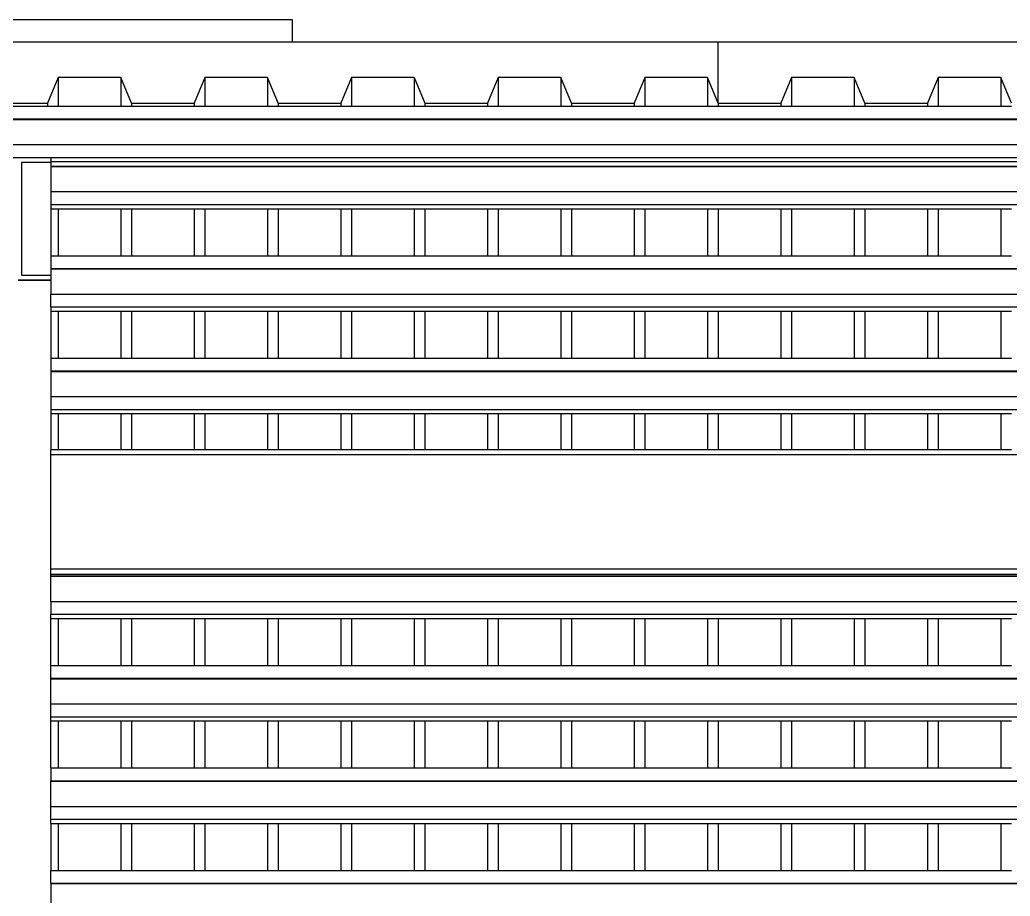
# Model space of a CAD drawing. Extents: x -92 to 92, y -11 to 21.
# Drawn here: x -54.709 to -52.802, y 16.066 to 17.754 of the extents above; entities that cross this region are included whole.
import ezdxf

# ---------------------------------------------------------------- set-up
doc = ezdxf.new("R2010")
doc.units = 0
doc.layers.get('0').update_dxf_attribs({"linetype": 'CONTINUOUS'})

msp = doc.modelspace()

# ---------------------------------------------------------------- linework, layer by layer
for p, q in [((-54.1837, 17.7541), (-55.3337, 17.7541)), ((-54.1837, 17.7119), (-54.1837, 17.7541)), ((-55.3337, 17.7119), (-54.1837, 17.7119)), ((-54.1837, 17.7119), (-53.3641, 17.7119)), ((-53.3641, 17.5935), (-53.3641, 17.7119)), ((-53.3641, 17.7119), (-51.1337, 17.7119)), ((-54.635, 17.6428), (-54.6552, 17.5935)), ((-54.635, 17.6428), (-54.635, 17.5879)), ((-54.5139, 17.6428), (-54.635, 17.6428)), ((-54.5139, 17.6428), (-54.5139, 17.5879)), ((-54.4938, 17.5935), (-54.5139, 17.6428)), ((-54.3526, 17.6428), (-54.3727, 17.5935)), ((-54.3526, 17.6428), (-54.3526, 17.5879)), ((-54.2315, 17.6428), (-54.3526, 17.6428)), ((-54.2315, 17.6428), (-54.2315, 17.5879)), ((-54.2114, 17.5935), (-54.2315, 17.6428)), ((-54.0702, 17.6428), (-54.0903, 17.5935)), ((-54.0702, 17.6428), (-54.0702, 17.5879)), ((-53.9491, 17.6428), (-54.0702, 17.6428)), ((-53.9491, 17.6428), (-53.9491, 17.5879)), ((-53.9491, 17.6428), (-53.9289, 17.5935)), ((-53.7877, 17.6428), (-53.8079, 17.5935)), ((-53.6667, 17.6428), (-53.7877, 17.6428)), ((-53.7877, 17.6428), (-53.7877, 17.5879)), ((-53.6465, 17.5935), (-53.6667, 17.6428)), ((-53.6667, 17.6428), (-53.6667, 17.5879)), ((-53.5053, 17.6428), (-53.5255, 17.5935)), ((-53.3843, 17.6428), (-53.5053, 17.6428)), ((-53.5053, 17.6428), (-53.5053, 17.5879)), ((-53.3641, 17.5935), (-53.3843, 17.6428)), ((-53.3843, 17.6428), (-53.3843, 17.5879)), ((-53.2229, 17.6428), (-53.2431, 17.5935)), ((-53.2229, 17.6428), (-53.2229, 17.5879)), ((-53.1019, 17.6428), (-53.2229, 17.6428)), ((-53.1019, 17.6428), (-53.1019, 17.5879)), ((-53.0817, 17.5935), (-53.1019, 17.6428)), ((-52.9405, 17.6428), (-52.9607, 17.5935)), ((-52.9405, 17.6428), (-52.9405, 17.5879)), ((-52.8195, 17.6428), (-52.9405, 17.6428)), ((-52.8195, 17.6428), (-52.8195, 17.5879)), ((-52.7993, 17.5935), (-52.8195, 17.6428)), ((-54.7762, 17.5935), (-54.6552, 17.5935)), ((-54.7762, 17.5879), (-54.6552, 17.5879)), ((-54.6552, 17.5935), (-54.6552, 17.5879)), ((-54.6552, 17.5879), (-54.635, 17.5879)), ((-54.635, 17.5879), (-54.5139, 17.5879)), ((-54.5139, 17.5879), (-54.4938, 17.5879)), ((-54.4938, 17.5935), (-54.4938, 17.5879)), ((-54.4938, 17.5935), (-54.3727, 17.5935)), ((-54.4938, 17.5879), (-54.3727, 17.5879)), ((-54.3727, 17.5935), (-54.3727, 17.5879)), ((-54.3727, 17.5879), (-54.3526, 17.5879)), ((-54.3526, 17.5879), (-54.2315, 17.5879)), ((-54.2315, 17.5879), (-54.2114, 17.5879)), ((-54.2114, 17.5935), (-54.2114, 17.5879)), ((-54.2114, 17.5935), (-54.0903, 17.5935)), ((-54.2114, 17.5879), (-54.0903, 17.5879)), ((-54.0903, 17.5935), (-54.0903, 17.5879)), ((-54.0903, 17.5879), (-54.0702, 17.5879)), ((-54.0702, 17.5879), (-53.9491, 17.5879)), ((-53.9491, 17.5879), (-53.9289, 17.5879)), ((-53.9289, 17.5935), (-53.9289, 17.5879)), ((-53.9289, 17.5935), (-53.8079, 17.5935)), ((-53.9289, 17.5879), (-53.8079, 17.5879)), ((-53.8079, 17.5935), (-53.8079, 17.5879)), ((-53.8079, 17.5879), (-53.7877, 17.5879)), ((-53.7877, 17.5879), (-53.6667, 17.5879)), ((-53.6667, 17.5879), (-53.6465, 17.5879)), ((-53.6465, 17.5935), (-53.5255, 17.5935)), ((-53.6465, 17.5935), (-53.6465, 17.5879)), ((-53.6465, 17.5879), (-53.5255, 17.5879)), ((-53.5255, 17.5935), (-53.5255, 17.5879)), ((-53.5255, 17.5879), (-53.5053, 17.5879)), ((-53.5053, 17.5879), (-53.3843, 17.5879)), ((-53.3843, 17.5879), (-53.3641, 17.5879)), ((-53.3641, 17.5935), (-53.3641, 17.5879)), ((-53.3641, 17.5935), (-53.2431, 17.5935)), ((-53.3641, 17.5879), (-53.2431, 17.5879)), ((-53.2431, 17.5935), (-53.2431, 17.5879)), ((-53.2431, 17.5879), (-53.2229, 17.5879)), ((-53.2229, 17.5879), (-53.1019, 17.5879)), ((-53.1019, 17.5879), (-53.0817, 17.5879)), ((-53.0817, 17.5935), (-53.0817, 17.5879)), ((-53.0817, 17.5935), (-52.9607, 17.5935)), ((-53.0817, 17.5879), (-52.9607, 17.5879)), ((-52.9607, 17.5935), (-52.9607, 17.5879)), ((-52.9607, 17.5879), (-52.9405, 17.5879)), ((-52.9405, 17.5879), (-52.8195, 17.5879)), ((-52.8195, 17.5879), (-52.7993, 17.5879)), ((-64.9532, 17.5632), (-47.2687, 17.5632)), ((-64.9532, 17.5624), (-47.2687, 17.5624)), ((-64.9532, 17.5139), (-47.2687, 17.5139)), ((-54.7687, 17.4892), (-54.6487, 17.4892)), ((-54.6487, 17.4892), (-51.0187, 17.4892)), ((-54.6487, 17.4892), (-54.6487, 17.481)), ((-54.6487, 17.4796), (-54.7056, 17.4796)), ((-54.7056, 17.4796), (-54.7056, 17.2622)), ((-54.6487, 17.481), (-51.0187, 17.481)), ((-54.6487, 17.481), (-54.6487, 17.4796)), ((-54.6487, 17.4796), (-54.6487, 17.4725)), ((-54.6487, 17.4725), (-51.0187, 17.4725)), ((-54.6487, 17.4725), (-54.6487, 17.4717)), ((-54.6487, 17.4717), (-51.0187, 17.4717)), ((-54.6487, 17.4717), (-54.6487, 17.4232)), ((-54.6487, 17.4232), (-51.0187, 17.4232)), ((-54.6487, 17.4232), (-54.6487, 17.3985)), ((-54.6487, 17.3985), (-51.0187, 17.3985)), ((-54.6487, 17.3985), (-54.6487, 17.3903)), ((-54.6487, 17.3903), (-54.635, 17.3903)), ((-54.6487, 17.3903), (-54.6487, 17.2999)), ((-54.635, 17.3903), (-54.635, 17.2999)), ((-54.635, 17.3903), (-54.5139, 17.3903)), ((-54.5139, 17.3903), (-54.5139, 17.2999)), ((-54.5139, 17.3903), (-54.4938, 17.3903)), ((-54.4938, 17.3903), (-54.4938, 17.2999)), ((-54.4938, 17.3903), (-54.3727, 17.3903)), ((-54.3727, 17.3903), (-54.3727, 17.2999)), ((-54.3727, 17.3903), (-54.3526, 17.3903)), ((-54.3526, 17.3903), (-54.3526, 17.2999)), ((-54.3526, 17.3903), (-54.2315, 17.3903)), ((-54.2315, 17.3903), (-54.2315, 17.2999)), ((-54.2315, 17.3903), (-54.2114, 17.3903)), ((-54.2114, 17.3903), (-54.2114, 17.2999)), ((-54.2114, 17.3903), (-54.0903, 17.3903)), ((-54.0903, 17.3903), (-54.0903, 17.2999)), ((-54.0903, 17.3903), (-54.0702, 17.3903)), ((-54.0702, 17.3903), (-54.0702, 17.2999)), ((-54.0702, 17.3903), (-53.9491, 17.3903)), ((-53.9491, 17.3903), (-53.9491, 17.2999)), ((-53.9491, 17.3903), (-53.9289, 17.3903)), ((-53.9289, 17.3903), (-53.9289, 17.2999)), ((-53.9289, 17.3903), (-53.8079, 17.3903)), ((-53.8079, 17.3903), (-53.8079, 17.2999)), ((-53.8079, 17.3903), (-53.7877, 17.3903)), ((-53.7877, 17.3903), (-53.7877, 17.2999)), ((-53.7877, 17.3903), (-53.6667, 17.3903)), ((-53.6667, 17.3903), (-53.6667, 17.2999)), ((-53.6667, 17.3903), (-53.6465, 17.3903)), ((-53.6465, 17.3903), (-53.6465, 17.2999)), ((-53.6465, 17.3903), (-53.5255, 17.3903)), ((-53.5255, 17.3903), (-53.5255, 17.2999)), ((-53.5255, 17.3903), (-53.5053, 17.3903)), ((-53.5053, 17.3903), (-53.5053, 17.2999)), ((-53.5053, 17.3903), (-53.3843, 17.3903)), ((-53.3843, 17.3903), (-53.3843, 17.2999)), ((-53.3843, 17.3903), (-53.3641, 17.3903)), ((-53.3641, 17.3903), (-53.3641, 17.2999)), ((-53.3641, 17.3903), (-53.2431, 17.3903)), ((-53.2431, 17.3903), (-53.2431, 17.2999)), ((-53.2431, 17.3903), (-53.2229, 17.3903)), ((-53.2229, 17.3903), (-53.2229, 17.2999)), ((-53.2229, 17.3903), (-53.1019, 17.3903)), ((-53.1019, 17.3903), (-53.1019, 17.2999)), ((-53.1019, 17.3903), (-53.0817, 17.3903)), ((-53.0817, 17.3903), (-53.0817, 17.2999)), ((-53.0817, 17.3903), (-52.9607, 17.3903)), ((-52.9607, 17.3903), (-52.9607, 17.2999)), ((-52.9607, 17.3903), (-52.9405, 17.3903)), ((-52.9405, 17.3903), (-52.9405, 17.2999)), ((-52.9405, 17.3903), (-52.8195, 17.3903)), ((-52.8195, 17.3903), (-52.8195, 17.2999)), ((-52.8195, 17.3903), (-52.7993, 17.3903)), ((-54.6487, 17.2999), (-54.635, 17.2999)), ((-54.6487, 17.2999), (-54.6487, 17.2752)), ((-54.635, 17.2999), (-54.5139, 17.2999)), ((-54.5139, 17.2999), (-54.4938, 17.2999)), ((-54.4938, 17.2999), (-54.3727, 17.2999)), ((-54.3727, 17.2999), (-54.3526, 17.2999)), ((-54.3526, 17.2999), (-54.2315, 17.2999)), ((-54.2315, 17.2999), (-54.2114, 17.2999)), ((-54.2114, 17.2999), (-54.0903, 17.2999)), ((-54.0903, 17.2999), (-54.0702, 17.2999)), ((-54.0702, 17.2999), (-53.9491, 17.2999)), ((-53.9491, 17.2999), (-53.9289, 17.2999)), ((-53.9289, 17.2999), (-53.8079, 17.2999)), ((-53.8079, 17.2999), (-53.7877, 17.2999)), ((-53.7877, 17.2999), (-53.6667, 17.2999)), ((-53.6667, 17.2999), (-53.6465, 17.2999)), ((-53.6465, 17.2999), (-53.5255, 17.2999)), ((-53.5255, 17.2999), (-53.5053, 17.2999)), ((-53.5053, 17.2999), (-53.3843, 17.2999)), ((-53.3843, 17.2999), (-53.3641, 17.2999)), ((-53.3641, 17.2999), (-53.2431, 17.2999)), ((-53.2431, 17.2999), (-53.2229, 17.2999)), ((-53.2229, 17.2999), (-53.1019, 17.2999)), ((-53.1019, 17.2999), (-53.0817, 17.2999)), ((-53.0817, 17.2999), (-52.9607, 17.2999)), ((-52.9607, 17.2999), (-52.9405, 17.2999)), ((-52.9405, 17.2999), (-52.8195, 17.2999)), ((-52.8195, 17.2999), (-52.7993, 17.2999)), ((-54.7056, 17.2622), (-54.6487, 17.2622)), ((-54.6487, 17.2752), (-51.0187, 17.2752)), ((-54.6487, 17.2752), (-54.6487, 17.2744)), ((-54.6487, 17.2744), (-51.0187, 17.2744)), ((-54.6487, 17.2744), (-54.6487, 17.2622)), ((-54.6487, 17.2622), (-54.6487, 17.2525)), ((-54.7056, 17.2525), (-54.7118, 17.2525)), ((-54.7056, 17.2522), (-54.7118, 17.2522)), ((-54.7056, 17.2525), (-54.7056, 17.2522)), ((-54.6487, 17.2525), (-54.7056, 17.2525)), ((-54.6487, 17.2522), (-54.7056, 17.2522)), ((-54.6487, 17.2525), (-54.6487, 17.2522)), ((-54.6487, 17.2522), (-54.6487, 17.2523)), ((-54.6487, 17.2522), (-54.6487, 17.2259)), ((-54.6487, 17.2259), (-51.0187, 17.2259)), ((-54.6487, 17.2012), (-54.6487, 17.2259)), ((-54.6487, 17.2012), (-51.0187, 17.2012)), ((-54.6487, 17.2012), (-54.6487, 17.193)), ((-54.6487, 17.193), (-54.635, 17.193)), ((-54.6487, 17.193), (-54.6487, 17.1026)), ((-54.635, 17.193), (-54.635, 17.1026)), ((-54.635, 17.193), (-54.5139, 17.193)), ((-54.5139, 17.193), (-54.5139, 17.1026)), ((-54.5139, 17.193), (-54.4938, 17.193)), ((-54.4938, 17.193), (-54.4938, 17.1026)), ((-54.4938, 17.193), (-54.3727, 17.193)), ((-54.3727, 17.193), (-54.3727, 17.1026)), ((-54.3727, 17.193), (-54.3526, 17.193)), ((-54.3526, 17.193), (-54.3526, 17.1026)), ((-54.3526, 17.193), (-54.2315, 17.193)), ((-54.2315, 17.193), (-54.2315, 17.1026)), ((-54.2315, 17.193), (-54.2114, 17.193)), ((-54.2114, 17.193), (-54.2114, 17.1026)), ((-54.2114, 17.193), (-54.0903, 17.193)), ((-54.0903, 17.193), (-54.0903, 17.1026)), ((-54.0903, 17.193), (-54.0702, 17.193)), ((-54.0702, 17.193), (-54.0702, 17.1026)), ((-54.0702, 17.193), (-53.9491, 17.193)), ((-53.9491, 17.193), (-53.9491, 17.1026)), ((-53.9491, 17.193), (-53.9289, 17.193)), ((-53.9289, 17.193), (-53.9289, 17.1026)), ((-53.9289, 17.193), (-53.8079, 17.193)), ((-53.8079, 17.193), (-53.8079, 17.1026)), ((-53.8079, 17.193), (-53.7877, 17.193)), ((-53.7877, 17.193), (-53.7877, 17.1026)), ((-53.7877, 17.193), (-53.6667, 17.193)), ((-53.6667, 17.193), (-53.6667, 17.1026)), ((-53.6667, 17.193), (-53.6465, 17.193)), ((-53.6465, 17.193), (-53.6465, 17.1026)), ((-53.6465, 17.193), (-53.5255, 17.193)), ((-53.5255, 17.193), (-53.5255, 17.1026)), ((-53.5255, 17.193), (-53.5053, 17.193)), ((-53.5053, 17.193), (-53.5053, 17.1026)), ((-53.5053, 17.193), (-53.3843, 17.193)), ((-53.3843, 17.193), (-53.3843, 17.1026)), ((-53.3843, 17.193), (-53.3641, 17.193)), ((-53.3641, 17.193), (-53.3641, 17.1026)), ((-53.3641, 17.193), (-53.2431, 17.193)), ((-53.2431, 17.193), (-53.2431, 17.1026)), ((-53.2431, 17.193), (-53.2229, 17.193)), ((-53.2229, 17.193), (-53.2229, 17.1026)), ((-53.2229, 17.193), (-53.1019, 17.193)), ((-53.1019, 17.193), (-53.1019, 17.1026)), ((-53.1019, 17.193), (-53.0817, 17.193)), ((-53.0817, 17.193), (-53.0817, 17.1026)), ((-53.0817, 17.193), (-52.9607, 17.193)), ((-52.9607, 17.193), (-52.9607, 17.1026)), ((-52.9607, 17.193), (-52.9405, 17.193)), ((-52.9405, 17.193), (-52.9405, 17.1026)), ((-52.9405, 17.193), (-52.8195, 17.193)), ((-52.8195, 17.193), (-52.8195, 17.1026)), ((-52.8195, 17.193), (-52.7993, 17.193)), ((-54.6487, 17.1026), (-54.635, 17.1026)), ((-54.6487, 17.1026), (-54.6487, 17.0779)), ((-54.635, 17.1026), (-54.5139, 17.1026)), ((-54.5139, 17.1026), (-54.4938, 17.1026)), ((-54.4938, 17.1026), (-54.3727, 17.1026)), ((-54.3727, 17.1026), (-54.3526, 17.1026)), ((-54.3526, 17.1026), (-54.2315, 17.1026)), ((-54.2315, 17.1026), (-54.2114, 17.1026)), ((-54.2114, 17.1026), (-54.0903, 17.1026)), ((-54.0903, 17.1026), (-54.0702, 17.1026)), ((-54.0702, 17.1026), (-53.9491, 17.1026)), ((-53.9491, 17.1026), (-53.9289, 17.1026)), ((-53.9289, 17.1026), (-53.8079, 17.1026)), ((-53.8079, 17.1026), (-53.7877, 17.1026)), ((-53.7877, 17.1026), (-53.6667, 17.1026)), ((-53.6667, 17.1026), (-53.6465, 17.1026)), ((-53.6465, 17.1026), (-53.5255, 17.1026)), ((-53.5255, 17.1026), (-53.5053, 17.1026)), ((-53.5053, 17.1026), (-53.3843, 17.1026)), ((-53.3843, 17.1026), (-53.3641, 17.1026)), ((-53.3641, 17.1026), (-53.2431, 17.1026)), ((-53.2431, 17.1026), (-53.2229, 17.1026)), ((-53.2229, 17.1026), (-53.1019, 17.1026)), ((-53.1019, 17.1026), (-53.0817, 17.1026)), ((-53.0817, 17.1026), (-52.9607, 17.1026)), ((-52.9607, 17.1026), (-52.9405, 17.1026)), ((-52.9405, 17.1026), (-52.8195, 17.1026)), ((-52.8195, 17.1026), (-52.7993, 17.1026)), ((-54.6487, 17.0779), (-51.0187, 17.0779)), ((-54.6487, 17.0779), (-54.6487, 17.0771)), ((-54.6487, 17.0771), (-51.0187, 17.0771)), ((-54.6487, 17.0771), (-54.6487, 17.0286)), ((-54.6487, 17.0286), (-51.0187, 17.0286)), ((-54.6487, 17.0286), (-54.6487, 17.0039)), ((-54.6487, 17.0039), (-51.0187, 17.0039)), ((-54.6487, 17.0039), (-54.6487, 16.9957)), ((-54.6487, 16.9957), (-54.635, 16.9957)), ((-54.6487, 16.9957), (-54.6487, 16.9261)), ((-54.635, 16.9957), (-54.635, 16.9261)), ((-54.635, 16.9957), (-54.5139, 16.9957)), ((-54.5139, 16.9957), (-54.5139, 16.9261)), ((-54.5139, 16.9957), (-54.4938, 16.9957)), ((-54.4938, 16.9957), (-54.4938, 16.9261)), ((-54.4938, 16.9957), (-54.3727, 16.9957)), ((-54.3727, 16.9957), (-54.3727, 16.9261)), ((-54.3727, 16.9957), (-54.3526, 16.9957)), ((-54.3526, 16.9957), (-54.3526, 16.9261)), ((-54.3526, 16.9957), (-54.2315, 16.9957)), ((-54.2315, 16.9957), (-54.2315, 16.9261)), ((-54.2315, 16.9957), (-54.2114, 16.9957)), ((-54.2114, 16.9957), (-54.2114, 16.9261)), ((-54.2114, 16.9957), (-54.0903, 16.9957)), ((-54.0903, 16.9957), (-54.0903, 16.9261)), ((-54.0903, 16.9957), (-54.0702, 16.9957)), ((-54.0702, 16.9957), (-54.0702, 16.9261)), ((-54.0702, 16.9957), (-53.9491, 16.9957)), ((-53.9491, 16.9957), (-53.9491, 16.9261)), ((-53.9491, 16.9957), (-53.9289, 16.9957)), ((-53.9289, 16.9957), (-53.9289, 16.9261)), ((-53.9289, 16.9957), (-53.8079, 16.9957)), ((-53.8079, 16.9957), (-53.8079, 16.9261)), ((-53.8079, 16.9957), (-53.7877, 16.9957)), ((-53.7877, 16.9957), (-53.7877, 16.9261)), ((-53.7877, 16.9957), (-53.6667, 16.9957)), ((-53.6667, 16.9957), (-53.6667, 16.9261)), ((-53.6667, 16.9957), (-53.6465, 16.9957)), ((-53.6465, 16.9957), (-53.6465, 16.9261)), ((-53.6465, 16.9957), (-53.5255, 16.9957)), ((-53.5255, 16.9957), (-53.5255, 16.9261)), ((-53.5255, 16.9957), (-53.5053, 16.9957)), ((-53.5053, 16.9957), (-53.5053, 16.9261)), ((-53.5053, 16.9957), (-53.3843, 16.9957)), ((-53.3843, 16.9957), (-53.3843, 16.9261)), ((-53.3843, 16.9957), (-53.3641, 16.9957)), ((-53.3641, 16.9957), (-53.3641, 16.9261)), ((-53.3641, 16.9957), (-53.2431, 16.9957)), ((-53.2431, 16.9957), (-53.2431, 16.9261)), ((-53.2431, 16.9957), (-53.2229, 16.9957)), ((-53.2229, 16.9957), (-53.2229, 16.9261)), ((-53.2229, 16.9957), (-53.1019, 16.9957)), ((-53.1019, 16.9957), (-53.1019, 16.9261)), ((-53.1019, 16.9957), (-53.0817, 16.9957)), ((-53.0817, 16.9957), (-53.0817, 16.9261)), ((-53.0817, 16.9957), (-52.9607, 16.9957)), ((-52.9607, 16.9957), (-52.9607, 16.9261)), ((-52.9607, 16.9957), (-52.9405, 16.9957)), ((-52.9405, 16.9957), (-52.9405, 16.9261)), ((-52.9405, 16.9957), (-52.8195, 16.9957)), ((-52.8195, 16.9957), (-52.8195, 16.9261)), ((-52.8195, 16.9957), (-52.7993, 16.9957)), ((-54.635, 16.9261), (-54.6487, 16.9261)), ((-54.6487, 16.9163), (-54.6487, 16.9261)), ((-51.0187, 16.9163), (-54.6487, 16.9163)), ((-54.6487, 16.6959), (-54.6487, 16.9163)), ((-54.5139, 16.9261), (-54.635, 16.9261)), ((-54.4938, 16.9261), (-54.5139, 16.9261)), ((-54.3727, 16.9261), (-54.4938, 16.9261)), ((-54.3526, 16.9261), (-54.3727, 16.9261)), ((-54.2315, 16.9261), (-54.3526, 16.9261)), ((-54.2114, 16.9261), (-54.2315, 16.9261)), ((-54.0903, 16.9261), (-54.2114, 16.9261)), ((-54.0702, 16.9261), (-54.0903, 16.9261)), ((-53.9491, 16.9261), (-54.0702, 16.9261)), ((-53.9289, 16.9261), (-53.9491, 16.9261)), ((-53.8079, 16.9261), (-53.9289, 16.9261)), ((-53.7877, 16.9261), (-53.8079, 16.9261)), ((-53.6667, 16.9261), (-53.7877, 16.9261)), ((-53.6465, 16.9261), (-53.6667, 16.9261)), ((-53.5255, 16.9261), (-53.6465, 16.9261)), ((-53.5053, 16.9261), (-53.5255, 16.9261)), ((-53.3843, 16.9261), (-53.5053, 16.9261)), ((-53.3641, 16.9261), (-53.3843, 16.9261)), ((-53.2431, 16.9261), (-53.3641, 16.9261)), ((-53.2229, 16.9261), (-53.2431, 16.9261)), ((-53.1019, 16.9261), (-53.2229, 16.9261)), ((-53.0817, 16.9261), (-53.1019, 16.9261)), ((-52.9607, 16.9261), (-53.0817, 16.9261)), ((-52.9405, 16.9261), (-52.9607, 16.9261)), ((-52.8195, 16.9261), (-52.9405, 16.9261)), ((-52.7993, 16.9261), (-52.8195, 16.9261)), ((-51.0187, 16.6959), (-54.6487, 16.6959)), ((-54.6487, 16.6861), (-54.6487, 16.6959)), ((-51.0187, 16.6861), (-54.6487, 16.6861)), ((-54.6487, 16.6834), (-54.6487, 16.6861)), ((-54.6487, 16.6834), (-51.0187, 16.6834)), ((-54.6487, 16.6825), (-54.6487, 16.6834)), ((-54.6487, 16.6825), (-51.0187, 16.6825)), ((-54.6487, 16.6341), (-54.6487, 16.6825)), ((-54.6487, 16.6341), (-51.0187, 16.6341)), ((-54.6487, 16.6341), (-54.6487, 16.6094)), ((-54.6487, 16.6094), (-51.0187, 16.6094)), ((-54.6487, 16.6012), (-54.6487, 16.6094)), ((-54.6487, 16.6012), (-54.635, 16.6012)), ((-54.6487, 16.5108), (-54.6487, 16.6012)), ((-54.635, 16.6012), (-54.635, 16.5108)), ((-54.635, 16.6012), (-54.5139, 16.6012)), ((-54.5139, 16.6012), (-54.5139, 16.5108)), ((-54.5139, 16.6012), (-54.4938, 16.6012)), ((-54.4938, 16.6012), (-54.4938, 16.5108)), ((-54.4938, 16.6012), (-54.3727, 16.6012)), ((-54.3727, 16.6012), (-54.3727, 16.5108)), ((-54.3727, 16.6012), (-54.3526, 16.6012)), ((-54.3526, 16.6012), (-54.3526, 16.5108)), ((-54.3526, 16.6012), (-54.2315, 16.6012)), ((-54.2315, 16.6012), (-54.2315, 16.5108)), ((-54.2315, 16.6012), (-54.2114, 16.6012)), ((-54.2114, 16.6012), (-54.2114, 16.5108)), ((-54.2114, 16.6012), (-54.0903, 16.6012)), ((-54.0903, 16.6012), (-54.0903, 16.5108)), ((-54.0903, 16.6012), (-54.0702, 16.6012)), ((-54.0702, 16.6012), (-54.0702, 16.5108)), ((-54.0702, 16.6012), (-53.9491, 16.6012)), ((-53.9491, 16.6012), (-53.9491, 16.5108)), ((-53.9491, 16.6012), (-53.9289, 16.6012)), ((-53.9289, 16.6012), (-53.9289, 16.5108)), ((-53.9289, 16.6012), (-53.8079, 16.6012)), ((-53.8079, 16.6012), (-53.8079, 16.5108)), ((-53.8079, 16.6012), (-53.7877, 16.6012)), ((-53.7877, 16.6012), (-53.7877, 16.5108)), ((-53.7877, 16.6012), (-53.6667, 16.6012)), ((-53.6667, 16.6012), (-53.6667, 16.5108)), ((-53.6667, 16.6012), (-53.6465, 16.6012)), ((-53.6465, 16.6012), (-53.6465, 16.5108)), ((-53.6465, 16.6012), (-53.5255, 16.6012)), ((-53.5255, 16.6012), (-53.5255, 16.5108)), ((-53.5255, 16.6012), (-53.5053, 16.6012)), ((-53.5053, 16.6012), (-53.5053, 16.5108)), ((-53.5053, 16.6012), (-53.3843, 16.6012)), ((-53.3843, 16.6012), (-53.3843, 16.5108)), ((-53.3843, 16.6012), (-53.3641, 16.6012)), ((-53.3641, 16.6012), (-53.3641, 16.5108)), ((-53.3641, 16.6012), (-53.2431, 16.6012)), ((-53.2431, 16.6012), (-53.2431, 16.5108)), ((-53.2431, 16.6012), (-53.2229, 16.6012)), ((-53.2229, 16.6012), (-53.2229, 16.5108)), ((-53.2229, 16.6012), (-53.1019, 16.6012)), ((-53.1019, 16.6012), (-53.1019, 16.5108)), ((-53.1019, 16.6012), (-53.0817, 16.6012)), ((-53.0817, 16.6012), (-53.0817, 16.5108)), ((-53.0817, 16.6012), (-52.9607, 16.6012)), ((-52.9607, 16.6012), (-52.9607, 16.5108)), ((-52.9607, 16.6012), (-52.9405, 16.6012)), ((-52.9405, 16.6012), (-52.9405, 16.5108)), ((-52.9405, 16.6012), (-52.8195, 16.6012)), ((-52.8195, 16.6012), (-52.8195, 16.5108)), ((-52.8195, 16.6012), (-52.7993, 16.6012)), ((-54.6487, 16.5108), (-54.635, 16.5108)), ((-54.6487, 16.4861), (-54.6487, 16.5108)), ((-54.635, 16.5108), (-54.5139, 16.5108)), ((-54.5139, 16.5108), (-54.4938, 16.5108)), ((-54.4938, 16.5108), (-54.3727, 16.5108)), ((-54.3727, 16.5108), (-54.3526, 16.5108)), ((-54.3526, 16.5108), (-54.2315, 16.5108)), ((-54.2315, 16.5108), (-54.2114, 16.5108)), ((-54.2114, 16.5108), (-54.0903, 16.5108)), ((-54.0903, 16.5108), (-54.0702, 16.5108)), ((-54.0702, 16.5108), (-53.9491, 16.5108)), ((-53.9491, 16.5108), (-53.9289, 16.5108)), ((-53.9289, 16.5108), (-53.8079, 16.5108)), ((-53.8079, 16.5108), (-53.7877, 16.5108)), ((-53.7877, 16.5108), (-53.6667, 16.5108)), ((-53.6667, 16.5108), (-53.6465, 16.5108)), ((-53.6465, 16.5108), (-53.5255, 16.5108)), ((-53.5255, 16.5108), (-53.5053, 16.5108)), ((-53.5053, 16.5108), (-53.3843, 16.5108)), ((-53.3843, 16.5108), (-53.3641, 16.5108)), ((-53.3641, 16.5108), (-53.2431, 16.5108)), ((-53.2431, 16.5108), (-53.2229, 16.5108)), ((-53.2229, 16.5108), (-53.1019, 16.5108)), ((-53.1019, 16.5108), (-53.0817, 16.5108)), ((-53.0817, 16.5108), (-52.9607, 16.5108)), ((-52.9607, 16.5108), (-52.9405, 16.5108)), ((-52.9405, 16.5108), (-52.8195, 16.5108)), ((-52.8195, 16.5108), (-52.7993, 16.5108)), ((-54.6487, 16.4861), (-51.0187, 16.4861)), ((-54.6487, 16.4853), (-54.6487, 16.4861)), ((-54.6487, 16.4853), (-51.0187, 16.4853)), ((-54.6487, 16.4368), (-54.6487, 16.4853)), ((-54.6487, 16.4368), (-51.0187, 16.4368)), ((-54.6487, 16.4121), (-54.6487, 16.4368)), ((-54.6487, 16.4121), (-51.0187, 16.4121)), ((-54.6487, 16.4039), (-54.6487, 16.4121)), ((-54.6487, 16.4039), (-54.635, 16.4039)), ((-54.6487, 16.3135), (-54.6487, 16.4039)), ((-54.635, 16.4039), (-54.635, 16.3135)), ((-54.635, 16.4039), (-54.5139, 16.4039)), ((-54.5139, 16.4039), (-54.5139, 16.3135)), ((-54.5139, 16.4039), (-54.4938, 16.4039)), ((-54.4938, 16.4039), (-54.4938, 16.3135)), ((-54.4938, 16.4039), (-54.3727, 16.4039)), ((-54.3727, 16.4039), (-54.3727, 16.3135)), ((-54.3727, 16.4039), (-54.3526, 16.4039)), ((-54.3526, 16.4039), (-54.3526, 16.3135)), ((-54.3526, 16.4039), (-54.2315, 16.4039)), ((-54.2315, 16.4039), (-54.2315, 16.3135)), ((-54.2315, 16.4039), (-54.2114, 16.4039)), ((-54.2114, 16.4039), (-54.2114, 16.3135)), ((-54.2114, 16.4039), (-54.0903, 16.4039)), ((-54.0903, 16.4039), (-54.0903, 16.3135)), ((-54.0903, 16.4039), (-54.0702, 16.4039)), ((-54.0702, 16.4039), (-54.0702, 16.3135)), ((-54.0702, 16.4039), (-53.9491, 16.4039)), ((-53.9491, 16.4039), (-53.9491, 16.3135)), ((-53.9491, 16.4039), (-53.9289, 16.4039)), ((-53.9289, 16.4039), (-53.9289, 16.3135)), ((-53.9289, 16.4039), (-53.8079, 16.4039)), ((-53.8079, 16.4039), (-53.8079, 16.3135)), ((-53.8079, 16.4039), (-53.7877, 16.4039)), ((-53.7877, 16.4039), (-53.7877, 16.3135)), ((-53.7877, 16.4039), (-53.6667, 16.4039)), ((-53.6667, 16.4039), (-53.6667, 16.3135)), ((-53.6667, 16.4039), (-53.6465, 16.4039)), ((-53.6465, 16.4039), (-53.6465, 16.3135)), ((-53.6465, 16.4039), (-53.5255, 16.4039)), ((-53.5255, 16.4039), (-53.5255, 16.3135)), ((-53.5255, 16.4039), (-53.5053, 16.4039)), ((-53.5053, 16.4039), (-53.5053, 16.3135)), ((-53.5053, 16.4039), (-53.3843, 16.4039)), ((-53.3843, 16.4039), (-53.3843, 16.3135)), ((-53.3843, 16.4039), (-53.3641, 16.4039)), ((-53.3641, 16.4039), (-53.3641, 16.3135)), ((-53.3641, 16.4039), (-53.2431, 16.4039)), ((-53.2431, 16.4039), (-53.2431, 16.3135)), ((-53.2431, 16.4039), (-53.2229, 16.4039)), ((-53.2229, 16.4039), (-53.2229, 16.3135)), ((-53.2229, 16.4039), (-53.1019, 16.4039)), ((-53.1019, 16.4039), (-53.1019, 16.3135)), ((-53.1019, 16.4039), (-53.0817, 16.4039)), ((-53.0817, 16.4039), (-53.0817, 16.3135)), ((-53.0817, 16.4039), (-52.9607, 16.4039)), ((-52.9607, 16.4039), (-52.9607, 16.3135)), ((-52.9607, 16.4039), (-52.9405, 16.4039)), ((-52.9405, 16.4039), (-52.9405, 16.3135)), ((-52.9405, 16.4039), (-52.8195, 16.4039)), ((-52.8195, 16.4039), (-52.8195, 16.3135)), ((-52.8195, 16.4039), (-52.7993, 16.4039)), ((-54.6487, 16.3135), (-54.635, 16.3135)), ((-54.6487, 16.3135), (-54.6487, 16.2888)), ((-54.635, 16.3135), (-54.5139, 16.3135)), ((-54.5139, 16.3135), (-54.4938, 16.3135)), ((-54.4938, 16.3135), (-54.3727, 16.3135)), ((-54.3727, 16.3135), (-54.3526, 16.3135)), ((-54.3526, 16.3135), (-54.2315, 16.3135)), ((-54.2315, 16.3135), (-54.2114, 16.3135)), ((-54.2114, 16.3135), (-54.0903, 16.3135)), ((-54.0903, 16.3135), (-54.0702, 16.3135)), ((-54.0702, 16.3135), (-53.9491, 16.3135)), ((-53.9491, 16.3135), (-53.9289, 16.3135)), ((-53.9289, 16.3135), (-53.8079, 16.3135)), ((-53.8079, 16.3135), (-53.7877, 16.3135)), ((-53.7877, 16.3135), (-53.6667, 16.3135)), ((-53.6667, 16.3135), (-53.6465, 16.3135)), ((-53.6465, 16.3135), (-53.5255, 16.3135)), ((-53.5255, 16.3135), (-53.5053, 16.3135)), ((-53.5053, 16.3135), (-53.3843, 16.3135)), ((-53.3843, 16.3135), (-53.3641, 16.3135)), ((-53.3641, 16.3135), (-53.2431, 16.3135)), ((-53.2431, 16.3135), (-53.2229, 16.3135)), ((-53.2229, 16.3135), (-53.1019, 16.3135)), ((-53.1019, 16.3135), (-53.0817, 16.3135)), ((-53.0817, 16.3135), (-52.9607, 16.3135)), ((-52.9607, 16.3135), (-52.9405, 16.3135)), ((-52.9405, 16.3135), (-52.8195, 16.3135)), ((-52.8195, 16.3135), (-52.7993, 16.3135)), ((-54.6487, 16.2888), (-51.0187, 16.2888)), ((-54.6487, 16.288), (-54.6487, 16.2888)), ((-54.6487, 16.288), (-51.0187, 16.288)), ((-54.6487, 16.2395), (-54.6487, 16.288)), ((-54.6487, 16.2395), (-51.0187, 16.2395)), ((-54.6487, 16.2148), (-54.6487, 16.2395)), ((-54.6487, 16.2148), (-51.0187, 16.2148)), ((-54.6487, 16.2066), (-54.6487, 16.2148)), ((-54.6487, 16.2066), (-54.635, 16.2066)), ((-54.6487, 16.2066), (-54.6487, 16.1162)), ((-54.635, 16.2066), (-54.635, 16.1162)), ((-54.635, 16.2066), (-54.5139, 16.2066)), ((-54.5139, 16.2066), (-54.5139, 16.1162)), ((-54.5139, 16.2066), (-54.4938, 16.2066)), ((-54.4938, 16.2066), (-54.4938, 16.1162)), ((-54.4938, 16.2066), (-54.3727, 16.2066)), ((-54.3727, 16.2066), (-54.3727, 16.1162)), ((-54.3727, 16.2066), (-54.3526, 16.2066)), ((-54.3526, 16.2066), (-54.3526, 16.1162)), ((-54.3526, 16.2066), (-54.2315, 16.2066)), ((-54.2315, 16.2066), (-54.2315, 16.1162)), ((-54.2315, 16.2066), (-54.2114, 16.2066)), ((-54.2114, 16.2066), (-54.2114, 16.1162)), ((-54.2114, 16.2066), (-54.0903, 16.2066)), ((-54.0903, 16.2066), (-54.0903, 16.1162)), ((-54.0903, 16.2066), (-54.0702, 16.2066)), ((-54.0702, 16.2066), (-54.0702, 16.1162)), ((-54.0702, 16.2066), (-53.9491, 16.2066)), ((-53.9491, 16.2066), (-53.9491, 16.1162)), ((-53.9491, 16.2066), (-53.9289, 16.2066)), ((-53.9289, 16.2066), (-53.9289, 16.1162)), ((-53.9289, 16.2066), (-53.8079, 16.2066)), ((-53.8079, 16.2066), (-53.8079, 16.1162)), ((-53.8079, 16.2066), (-53.7877, 16.2066)), ((-53.7877, 16.2066), (-53.7877, 16.1162)), ((-53.7877, 16.2066), (-53.6667, 16.2066)), ((-53.6667, 16.2066), (-53.6667, 16.1162)), ((-53.6667, 16.2066), (-53.6465, 16.2066)), ((-53.6465, 16.2066), (-53.6465, 16.1162)), ((-53.6465, 16.2066), (-53.5255, 16.2066)), ((-53.5255, 16.2066), (-53.5255, 16.1162)), ((-53.5255, 16.2066), (-53.5053, 16.2066)), ((-53.5053, 16.2066), (-53.5053, 16.1162)), ((-53.5053, 16.2066), (-53.3843, 16.2066)), ((-53.3843, 16.2066), (-53.3843, 16.1162)), ((-53.3843, 16.2066), (-53.3641, 16.2066)), ((-53.3641, 16.2066), (-53.3641, 16.1162)), ((-53.3641, 16.2066), (-53.2431, 16.2066)), ((-53.2431, 16.2066), (-53.2431, 16.1162)), ((-53.2431, 16.2066), (-53.2229, 16.2066)), ((-53.2229, 16.2066), (-53.2229, 16.1162)), ((-53.2229, 16.2066), (-53.1019, 16.2066)), ((-53.1019, 16.2066), (-53.1019, 16.1162)), ((-53.1019, 16.2066), (-53.0817, 16.2066)), ((-53.0817, 16.2066), (-53.0817, 16.1162)), ((-53.0817, 16.2066), (-52.9607, 16.2066)), ((-52.9607, 16.2066), (-52.9607, 16.1162)), ((-52.9607, 16.2066), (-52.9405, 16.2066)), ((-52.9405, 16.2066), (-52.9405, 16.1162)), ((-52.9405, 16.2066), (-52.8195, 16.2066)), ((-52.8195, 16.2066), (-52.8195, 16.1162)), ((-52.8195, 16.2066), (-52.7993, 16.2066)), ((-54.6487, 16.1162), (-54.635, 16.1162)), ((-54.6487, 16.0915), (-54.6487, 16.1162)), ((-54.635, 16.1162), (-54.5139, 16.1162)), ((-54.5139, 16.1162), (-54.4938, 16.1162)), ((-54.4938, 16.1162), (-54.3727, 16.1162)), ((-54.3727, 16.1162), (-54.3526, 16.1162)), ((-54.3526, 16.1162), (-54.2315, 16.1162)), ((-54.2315, 16.1162), (-54.2114, 16.1162)), ((-54.2114, 16.1162), (-54.0903, 16.1162)), ((-54.0903, 16.1162), (-54.0702, 16.1162)), ((-54.0702, 16.1162), (-53.9491, 16.1162)), ((-53.9491, 16.1162), (-53.9289, 16.1162)), ((-53.9289, 16.1162), (-53.8079, 16.1162)), ((-53.8079, 16.1162), (-53.7877, 16.1162)), ((-53.7877, 16.1162), (-53.6667, 16.1162)), ((-53.6667, 16.1162), (-53.6465, 16.1162)), ((-53.6465, 16.1162), (-53.5255, 16.1162)), ((-53.5255, 16.1162), (-53.5053, 16.1162)), ((-53.5053, 16.1162), (-53.3843, 16.1162)), ((-53.3843, 16.1162), (-53.3641, 16.1162)), ((-53.3641, 16.1162), (-53.2431, 16.1162)), ((-53.2431, 16.1162), (-53.2229, 16.1162)), ((-53.2229, 16.1162), (-53.1019, 16.1162)), ((-53.1019, 16.1162), (-53.0817, 16.1162)), ((-53.0817, 16.1162), (-52.9607, 16.1162)), ((-52.9607, 16.1162), (-52.9405, 16.1162)), ((-52.9405, 16.1162), (-52.8195, 16.1162)), ((-52.8195, 16.1162), (-52.7993, 16.1162)), ((-54.6487, 16.0915), (-51.0187, 16.0915)), ((-54.6487, 16.0907), (-54.6487, 16.0915)), ((-54.6487, 16.0907), (-51.0187, 16.0907)), ((-54.6487, 16.0907), (-54.6487, 16.0422))]:
    msp.add_line(p, q)

doc.saveas('drawing.dxf')
